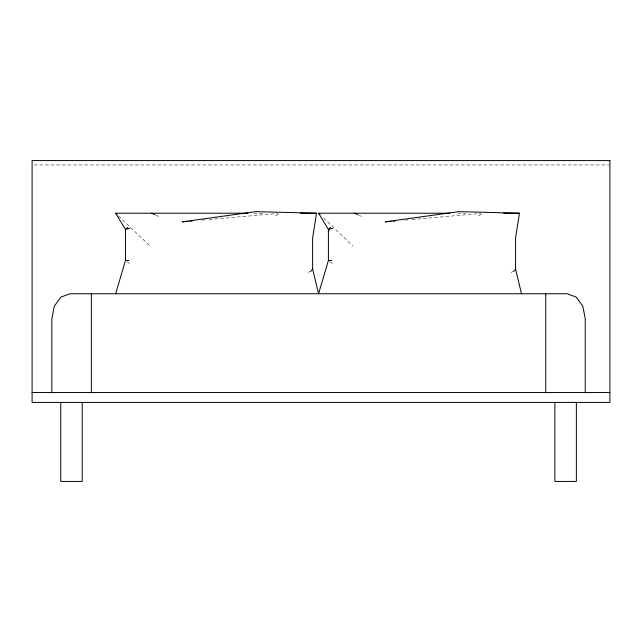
<?xml version="1.0" encoding="UTF-8"?>
<svg xmlns="http://www.w3.org/2000/svg" width="642" height="642" viewBox="0 0 642 642"><rect width="100%" height="100%" fill="white"/><g stroke="black" fill="none" stroke-linecap="round" stroke-linejoin="round"><path stroke-width="0.48" stroke-dasharray="3.21 2.41" d="M308.32 272.569L309.757 271.381M511.257 272.569L512.693 271.381M275.546 215.672L279.952 213.625M478.483 215.672L482.88 213.625M202.158 220.126L205.143 219.861M209.123 219.508L277.842 213.481M405.086 220.126L408.079 219.861M412.06 219.508L480.778 213.481M34.106 164.954L608.897 164.954M253.927 213.216L262.891 213.216M457.858 213.216L465.827 213.216M358.669 215.166L363.115 217.108M155.733 215.166L160.179 217.108M329.852 261.615L332.749 263.822M126.915 261.615L129.812 263.822M323.552 217.991L352.851 245.95M118.473 215.945L149.915 245.95"/><path stroke-width="0.96" d="M188.21 221.346L182.24 221.867L255.765 211.643L316.498 213.216L312.63 237.965L312.63 269.014L318.552 293.763L328.407 260.516L328.407 229.467L318.552 213.216L449.882 213.216M391.147 221.346L385.168 221.867L458.701 211.643L519.434 213.216L515.566 237.965L515.566 269.014L521.489 293.763M115.616 293.763L125.471 260.516L125.471 229.467L115.616 213.216L247.948 213.216M310.672 271.558L312.63 269.014M513.608 271.558L515.566 269.014M127.734 227.396L125.471 229.467L129.949 228.151M329.105 230.871L328.407 229.467L330.67 227.396M328.407 229.467L332.885 228.151M190.201 221.169L192.199 221M393.137 221.169L395.127 221M125.471 260.516L128.793 260.492M328.407 260.516L331.729 260.492M300.641 213.216L316.498 213.216M503.577 213.216L519.434 213.216M32.1 392.535L609.9 392.535M354.215 213.216L357.851 214.58M151.287 213.216L154.915 214.58M318.552 213.216L319.981 214.58M115.616 213.216L117.045 214.58M585.247 392.535L585.247 318.689L582.832 306.226L576.211 297.102L567.175 293.763L69.93 293.763L60.894 297.102L54.273 306.226L51.858 318.689L51.858 392.535M576.364 402.414L576.364 481.436L554.873 481.436L554.873 402.414M545.74 293.763L545.74 392.535M91.365 293.763L91.365 392.535M82.232 402.414L82.232 481.436L60.749 481.436L60.749 402.414M609.9 160.596L32.1 160.564L32.1 402.414L609.9 402.414L609.9 160.564"/></g></svg>
